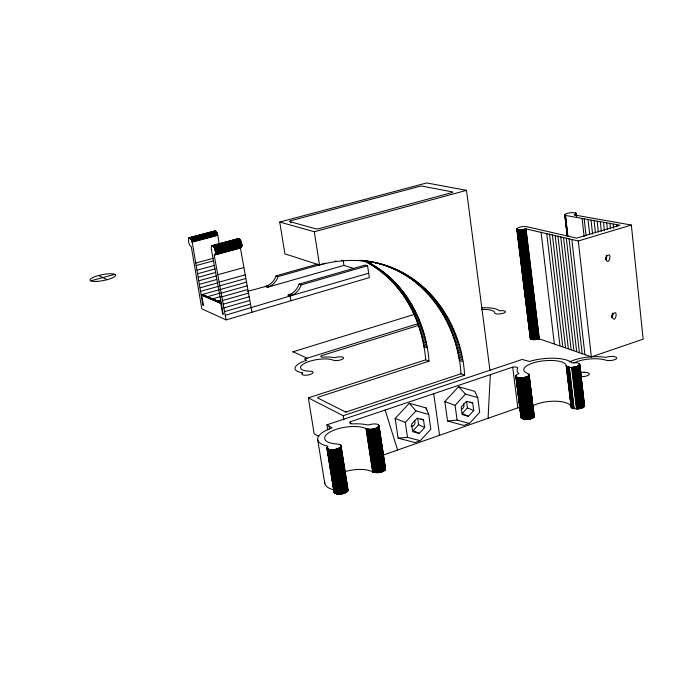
<?xml version="1.0" encoding="UTF-8"?>
<svg xmlns="http://www.w3.org/2000/svg" width="677" height="677" viewBox="0 0 677 677"><rect width="100%" height="100%" fill="white"/><g stroke="black" fill="none" stroke-linecap="round" stroke-linejoin="round"><path stroke-width="1.02" d="M226.093 319.891L214.152 254.992C218.857 253.503 211.08 240.09 211.258 248.857L223.308 314.399L222.648 314.103L220.77 303.381L201.636 295.096L203.489 305.513L202.872 305.234L192.192 242.121C188.714 231.289 186.539 243.915 191.303 246.733L201.814 308.839L226.093 319.891L369.337 277.604L367.577 265.79L365.258 265.088L299.048 284.112A16.358 14.386 -70.3 0 1 288.013 295.155L290.154 295.976L368.677 273.178M334.083 491.324C335.411 496.3 347.098 494.464 347.995 489.589L340.937 445.314L339.194 444.307L335.386 443.867A22.409 8.234 -8.5 0 1 330.858 431.571A22.409 8.234 -8.5 0 1 365.411 428.321C377.224 433.178 386.694 420.146 367.823 425.046L367.399 424.928A29.492 10.832 -8.5 0 0 353.039 423.878A4.392 1.574 -8.4 0 1 350.458 421.712L512.701 367.137A4.223 1.396 -6 0 1 517.66 368.339A28.112 9.326 -5.6 0 0 518.946 373.518C506.371 379.306 535.702 378.968 527.256 373.272A21.359 7.092 -5.6 0 1 537.487 361.814A21.359 7.092 -5.6 0 1 566.074 365.005L571.126 407.072C573.614 410.127 585.03 409.517 583.938 404.88M251.971 312.334L240.386 247.884C243.432 246.53 241.308 238.693 238.042 238.668M385.035 467.976C385.729 473.062 375.642 473.638 372.045 471.556A22.239 8.843 -8.4 0 0 344.898 471.657M340.937 445.314C341.005 450.62 324.511 451.881 327.939 446.135A29.492 10.832 -8.5 0 1 331.417 428.076L331.933 427.898L326.915 424.826L327.744 430.005M382.784 455.232L488.066 418.284L490.334 374.635M612.956 314.898L612.913 313.815M631.362 225.052L574.155 214.931C581.188 211.706 563.095 212.019 565.464 215.447L619.954 225.196L576.719 238.126L526.672 226.693C515.756 225.712 512.692 232.05 526.046 228.919L578.293 240.987L631.362 225.052L643.15 339.16L591.343 356.881L539.366 338.855C537.005 339.405 530.556 340.971 530.387 337.696M520.985 417.159C522.771 420.882 534.5 420.146 533.882 415.424M214.067 231.949L214.254 231.407M605.373 259.773L606.634 255.847M611.576 317.039L612.516 314.128M612.803 315.66L611.517 317.445M237.644 239.294L237.957 238.744M566.26 365.605C572.285 371.698 589.015 361.518 571.794 362.796A28.112 9.326 -5.6 0 0 529.49 361.45L522.17 359.445L326.915 424.826M214.372 231.204C216.386 230.129 217.317 233.92 217.757 235.342L219.204 243.644M516.822 228.53L530.429 338.813M472.707 403.094L466.436 401.326L461.164 407.063L462.188 414.561L468.459 416.304L473.705 410.575L472.707 403.094L470.016 401.96M469.432 423.48L479.697 412.251L477.742 397.594L474.78 391.357L458.566 386.685L444.848 401.546L447.548 421.001L463.838 425.435L469.432 423.48L457.11 420.104L447.548 421.001M466.563 401.376L467.435 407.876L462.222 413.562L468.459 416.304M420.273 440.702L430.834 429.243L428.719 414.392L426.104 407.918L409.28 403.289L395.173 418.445L398.093 438.154L414.984 442.555L420.273 440.702L407.495 437.359L398.093 438.154M457.11 420.104L455.079 405.362L465.463 394.09L477.742 397.594M417.65 418.132L418.598 424.716L413.241 430.521L419.224 433.432L424.623 427.585L423.54 420.002L420.959 418.801M407.495 437.359L405.303 422.414L415.983 410.914L428.719 414.392M605.602 259.706L606.702 257.717L606.27 255.263M241.156 247.765L214.355 255.043M488.066 418.284L517.846 407.867A4.189 1.506 -5.7 0 1 520.528 407.757M460.969 373.772C458.219 324.021 425.401 273.923 374.99 262.515C427.153 272.966 461.934 323.928 464.6 375.202L460.969 373.772L345.735 412.115L317.962 398.101A2.149 0.728 -8.9 0 1 318.825 396.984L429.032 361.154C425.977 320.221 403.695 279.085 365.665 261.051M318.757 436.36L314.162 433.805L308.323 397.89L343.197 415.712L464.6 375.202M308.323 397.89L425.689 359.834L429.032 361.154M418.039 323.64L304.455 359.03L306.656 360.316L306.199 360.426A23.255 7.354 -8.9 0 0 302.814 372.866A5.661 1.819 -9.1 0 0 305.352 375.253A5.661 1.819 -9.1 0 0 312.977 372.849L313.028 372.172A5.661 1.819 -9.1 0 0 309.778 371.25L308.704 371.191A17.67 5.594 -8.9 0 1 305.657 362.83A17.67 5.594 -8.9 0 1 332.83 360.02L333.042 360.079A5.551 1.743 -8.6 0 0 340.125 360.062A5.551 1.743 -8.6 0 0 343.247 357.388L342.232 356.982A5.551 1.743 -8.6 0 0 335.437 357.532L334.548 357.651A23.255 7.354 -8.9 0 0 323.344 357.16A3.478 1.083 -8.8 0 1 321.414 355.713L418.53 325.375M292.439 351.964L414.899 314.221M367.577 265.79L301.214 284.89A16.4 14.412 -70.3 0 1 290.154 295.976L225.289 315.287M290.509 220.787L289.35 221.472L316.041 228.902L318.461 228.801L451.771 192.632A2.226 0.465 -7.7 0 0 452.388 191.904L422.321 186.167A2.141 0.44 -8 0 0 419.393 186.429L290.509 220.787L290.839 222.843M224.552 311.615L250.473 304.117M288.013 295.155L292.032 293.996M223.816 307.933L249.762 300.47M216.978 301.206L221.007 300.055M247.249 291.474L265.325 286.523L267.33 287.285L343.941 265.418L353.69 268.473M222.386 300.58L248.357 293.158M223.097 304.261L249.06 296.814M212.434 298.904L220.499 296.611M221.675 296.898L247.672 289.511M268.346 285.66L265.325 286.523A15.833 14.048 -70.2 0 0 276.064 275.852L317.454 264.148M201.264 294.8L219.45 289.68M220.287 289.536L246.326 282.199M267.33 287.285A15.876 14.073 -70.3 0 0 278.095 276.58L325.645 263.116M206.857 296.864L219.983 293.149M220.981 293.217L246.995 285.855M200.147 287.801L217.351 282.986M219.61 285.855L245.666 278.543M200.714 291.305L217.901 286.481M199.571 284.289L216.792 279.491M218.933 282.174L245.015 274.879M198.395 277.231L215.641 272.459M217.613 274.803L243.728 267.567M198.987 280.76L216.225 275.979M197.794 273.686L215.058 268.938M489.987 370.48L466.495 190.339L426.688 182.942L279.736 222.039L284.907 253.85L319.544 265.062C339.143 259.477 360.24 258.758 380 263.945M196.372 265.511L213.67 260.797M197.185 270.14L214.457 265.401M215.218 254.391L241.503 247.274M215.1 254.62L241.444 247.393M214.964 254.806L241.308 247.604M195.932 263.014L213.238 258.309M279.736 222.039L314.314 231.746L466.495 190.339M214.727 248.764L241.054 241.681M214.812 249.001L241.139 241.917M214.888 249.246L241.224 242.163M214.964 249.491L241.3 242.4M215.032 249.737L241.367 242.645M215.1 249.991L241.435 242.899M215.159 250.236L241.494 243.145M215.218 250.49L241.545 243.39M215.269 250.735L241.596 243.644M215.32 250.989L241.638 243.889M215.354 251.235L241.681 244.135M215.388 251.48L241.714 244.372M215.421 251.717L241.74 244.609M215.447 251.954L241.765 244.846M215.464 252.182L241.782 245.074M215.472 252.411L241.791 245.302M215.481 252.631L241.791 245.523M215.481 252.851L241.791 245.734M215.472 253.054L241.782 245.946M215.464 253.257L241.765 246.14M215.447 253.443L241.748 246.335M215.421 253.63L241.714 246.513M215.388 253.799L241.689 246.682M215.354 253.96L241.647 246.851M215.311 254.12L241.604 247.003M215.269 254.256L241.554 247.147M211.783 245.7L238.693 238.499M211.571 245.954L238.905 238.575M211.512 246.064L239.125 238.693M212.942 245.819L239.243 238.769M212.409 246.047L239.353 238.863M213.162 246.013L239.472 238.964M213.272 246.132L239.582 239.074M213.382 246.259L239.7 239.201M213.5 246.394L239.81 239.345M213.61 246.546L239.929 239.489M213.72 246.707L240.039 239.65M213.83 246.877L240.149 239.81M213.94 247.054L240.267 239.988M214.042 247.249L240.369 240.174M214.152 247.443L240.479 240.369M90.735 280.837L114.853 274.354M214.254 247.647L240.58 240.572M214.355 247.858L240.682 240.784M214.448 248.078L240.784 241.004M214.55 248.298L240.877 241.224M214.634 248.527L240.97 241.452M190.085 237.864L215.624 231.136M190.186 237.957L215.735 231.221M190.296 238.059L215.836 231.322M190.398 238.169L215.946 231.432M190.508 238.287L216.056 231.551M190.609 238.422L216.166 231.678M190.711 238.566L216.268 231.822M190.821 238.719L216.378 231.974M190.922 238.879L216.479 232.135M191.024 239.057L216.589 232.304M191.126 239.235L216.691 232.482M191.227 239.421L216.792 232.668M191.32 239.616L216.885 232.863M191.422 239.827L216.987 233.066M191.506 240.03L217.08 233.277M191.599 240.25L217.165 233.489M191.684 240.47L217.258 233.709M191.769 240.699L217.342 233.929M191.853 240.927L217.419 234.157M191.929 241.164L217.495 234.394M191.997 241.401L217.571 234.623M192.065 241.638L217.639 234.86M192.133 241.875L217.698 235.097M192.192 242.121L217.757 235.342M189.01 237.771L215.117 230.882M188.883 237.923L215.311 230.95M188.815 238.025L215.523 231.06M220.77 303.381L221.692 303.228M201.636 295.096L203.65 295.037L205.554 296.12M584.082 372.282L584.412 372.282A6.381 2.149 -4.9 0 1 588.998 374.694A6.381 2.149 -4.9 0 1 580.519 376.666M584.412 372.282L584.065 372.265A19.921 6.584 -4.9 0 1 580.248 371.978M373.391 262.143L371.791 261.787L376.818 263.158M419.224 433.432L412.716 431.706L411.616 424.107L417.04 418.242L423.54 420.002M378.147 263.345L386.271 265.782M384.358 265.274L389.351 266.848M387.413 266.383L390.874 267.415M371.038 261.711L373.594 262.481M388.92 266.966L392.389 267.999M390.417 267.576L393.896 268.608M368.567 261.153L371.978 262.177M391.907 268.202L395.385 269.243M366.942 260.873L370.344 261.889M393.388 268.862L396.866 269.903M366.164 260.873L368.711 261.635M394.852 269.539L398.338 270.58M365.377 260.89L367.069 261.407M396.307 270.233L399.794 271.282M362.88 260.433L365.419 261.195M364.666 261.026L367.069 261.754M397.746 270.952L401.241 272.002M361.23 260.247L363.769 261.009M368.466 262.473L365.25 261.508C401.622 280.126 422.592 320.06 425.689 359.834M399.185 271.697L402.68 272.746M360.418 260.349L362.102 260.857M366.638 262.244L369.854 263.209M400.598 272.459L404.101 273.508M358.751 260.213L360.443 260.721M368 262.998L371.224 263.971M402.003 273.246L405.515 274.295M369.354 263.776L372.578 264.749M403.399 274.05L406.911 275.107M370.7 264.58L373.932 265.553M404.778 274.879L408.29 275.937M372.037 265.392L375.261 266.374M406.149 275.725L409.67 276.791M373.357 266.23L376.59 267.212M407.503 276.588L411.024 277.655M374.66 267.093L377.893 268.075M408.849 277.477L412.369 278.552M375.955 267.974L379.196 268.955M410.177 278.391L413.706 279.466M377.233 268.862L380.474 269.852M411.489 279.322L415.018 280.396M378.502 269.784L381.743 270.775M412.792 280.27L416.33 281.344M379.755 270.715L383.004 271.714M414.079 281.234L417.616 282.317M380.99 271.672L384.248 272.67M415.356 282.224L418.894 283.316M341.877 260.247L343.535 260.763M382.217 272.645L385.475 273.643M416.609 283.231L420.155 284.323M383.427 273.635L386.685 274.642M417.853 284.264L421.399 285.355M384.629 274.642L387.887 275.649M419.08 285.305L422.634 286.405M385.805 275.666L389.072 276.681M420.299 286.371L423.844 287.471M386.973 276.715L390.248 277.731M421.492 287.454L425.046 288.563M335.047 260.967L336.689 261.483M388.124 277.773L391.399 278.797M422.676 288.554L426.231 289.663M389.267 278.856L392.542 279.88M423.844 289.68L427.407 290.788M390.392 279.956L393.667 280.98M424.995 290.814L428.558 291.931M391.501 281.065L394.776 282.097M426.129 291.973L429.7 293.09M392.592 282.199L395.876 283.231M427.255 293.141L430.817 294.267M393.667 283.341L396.95 284.382M428.355 294.334L431.926 295.46M394.725 284.509L398.017 285.55M429.438 295.536L433.018 296.678M395.774 285.686L399.066 286.735M430.513 296.763L434.092 297.905M396.798 286.887L400.09 287.937M431.571 298.007L435.15 299.149M397.814 288.097L401.106 289.155M432.603 299.259L436.183 300.41M398.812 289.324L402.104 290.382M433.627 300.537L437.207 301.688M399.794 290.568L403.094 291.635M434.626 301.824L438.214 302.983M400.75 291.821L404.059 292.896M435.616 303.127L439.204 304.295M401.698 293.09L405.007 294.173M436.58 304.447L440.177 305.615M402.629 294.385L405.938 295.46M437.537 305.784L441.125 306.96M403.543 295.68L406.852 296.763M438.468 307.138L442.064 308.314M404.44 297L407.749 298.083M439.381 308.5L442.986 309.685M405.32 298.329L408.629 299.42M440.287 309.88L443.884 311.065M406.183 299.666L409.492 300.766M441.167 311.276L444.764 312.469M407.021 301.028L410.338 302.128M442.03 312.681L445.627 313.883M407.85 302.399L411.167 303.508M442.868 314.103L446.473 315.304M408.663 303.778L411.98 304.895M443.697 315.541L447.302 316.751M409.45 305.175L412.775 306.292M444.51 316.988L448.115 318.198M410.22 306.579L413.545 307.705M445.297 318.444L448.902 319.671M410.981 308.001L414.307 309.127M446.067 319.925L449.68 321.152M411.718 309.431L415.043 310.565M446.82 321.406L450.433 322.641M412.437 310.878L415.763 312.012M447.556 322.912L451.17 324.148M413.139 312.334L416.465 313.476M448.267 324.418L451.881 325.662M413.816 313.798L417.15 314.949M448.961 325.942L452.583 327.194M414.485 315.279L417.811 316.43M449.638 327.482L453.26 328.734M415.128 316.768L418.462 317.928M450.298 329.022L453.92 330.283M415.754 318.266L419.088 319.434M450.933 330.579L454.555 331.848M416.363 319.772L419.698 320.949M451.559 332.153L455.181 333.422M416.956 321.296L420.29 322.472M452.151 333.727L455.782 335.005M417.523 322.819L420.866 324.004M452.735 335.318L456.357 336.604M418.081 324.359L421.416 325.552M453.294 336.918L456.924 338.204M418.614 325.908L421.949 327.109M453.835 338.525L457.466 339.82M276.064 275.852L278.095 276.58M299.048 284.112L301.214 284.89M419.122 327.465L422.465 328.667M454.36 340.142L457.99 341.445M419.622 329.03L422.964 330.241M454.868 341.767L458.49 343.078M420.095 330.613L423.438 331.823M455.35 343.408L458.972 344.72M420.552 332.195L423.895 333.414M455.807 345.05L459.438 346.37M420.992 333.786L424.335 335.005M456.256 346.7L459.886 348.029M421.416 335.386L424.758 336.613M456.679 348.367L460.309 349.704M421.813 336.994L425.156 338.229M457.085 350.034L460.715 351.38M422.194 338.602L425.537 339.846M457.466 351.71L461.096 353.064M444.848 401.546L455.079 405.362M422.55 340.226L425.901 341.47M457.83 353.394L461.46 354.748M422.897 341.851L426.239 343.112M458.177 355.087L461.807 356.449M423.218 343.484L426.561 344.745M458.498 356.787L462.129 358.158M423.523 345.126L426.865 346.396M458.803 358.488L462.433 359.868M423.802 346.776L427.145 348.046M459.091 360.206L462.721 361.586M395.173 418.445L405.303 422.414M467.435 407.876L473.705 410.575M203.65 295.037L221.345 302.619M203.21 294.96L221.421 302.831M202.99 294.944L221.193 302.814M202.541 294.944L220.964 302.805M202.313 294.96L221.464 303.245M202.084 294.994L221.227 303.279M201.864 295.037L220.998 303.321M293.073 351.769L307.13 358.201M418.598 424.716L424.623 427.585M98.571 275.531L107.178 279.677M347.572 489.056L347.995 489.589M458.566 386.685L465.463 394.09M409.28 403.289L415.983 410.914M612.66 313.079L612.905 313.73M385.137 410.025L397.611 450.019M571.126 407.072L570.914 406.302A21.215 7.625 -5.2 0 0 554.92 401.207A21.215 7.625 -5.2 0 0 532.714 405.988M317.741 439.932L324.782 483.37M290.154 295.976L290.89 300.486M331.891 449.731L338.974 494.058M331.535 449.731L338.627 494.058M331.18 449.723L338.28 494.049M330.841 449.706L337.941 494.024M330.511 449.68L337.611 493.998M330.19 449.655L337.29 493.956M329.877 449.613L336.977 493.914M329.581 449.57L336.681 493.863M329.293 449.511L336.393 493.795M329.014 449.452L336.114 493.728M328.751 449.384L335.86 493.651M328.506 449.308L335.606 493.567M328.277 449.232L335.377 493.482M328.057 449.139L335.166 493.381M327.863 449.046L334.963 493.279M327.676 448.944L334.785 493.169M327.516 448.843L334.616 493.051M327.363 448.724L334.472 492.932M326.999 447.235L334.336 492.805M326.94 447.387L334.133 492.534M326.864 447.819L334.006 492.247M340.836 445.187L347.995 490.656M340.59 444.95L347.919 490.817M340.819 446.735L347.817 490.977M340.7 446.888L347.707 491.138M340.565 447.04L347.572 491.299M340.413 447.192L347.419 491.451M340.235 447.336L347.25 491.612M340.049 447.489L347.064 491.773M339.846 447.632L346.861 491.925M339.626 447.776L346.641 492.077M339.389 447.92L346.412 492.221M339.135 448.056L346.159 492.374M338.864 448.191L345.896 492.509M338.585 448.326L345.617 492.653M338.288 448.453L345.329 492.78M337.984 448.58L345.025 492.907M337.671 448.699L344.711 493.034M337.349 448.809L344.39 493.152M337.011 448.919L344.06 493.262M336.664 449.02L343.721 493.364M336.317 449.113L343.374 493.465M335.953 449.206L343.019 493.558M335.597 449.291L342.655 493.643M335.225 449.367L342.291 493.719M334.853 449.435L341.927 493.787M334.48 449.503L341.555 493.855M334.108 449.553L341.183 493.905M333.727 449.604L340.81 493.956M333.355 449.646L340.438 493.99M332.982 449.68L340.066 494.024M329.098 425.994L329.597 429.108M332.61 449.697L339.702 494.041M332.246 449.714L339.338 494.058M314.314 231.746L319.544 265.062M343.197 415.712L343.848 419.875M350.458 421.712L350.779 423.794M367.679 429.116L374.313 472.436M367.399 429.066L374.034 472.377M367.137 429.006L373.772 472.309M366.883 428.939L373.518 472.233M366.646 428.863L373.281 472.157M366.418 428.786L373.052 472.064M366.215 428.702L372.849 471.971M366.02 428.609L372.655 471.869M377.275 427.636L383.834 470.972M377.021 427.762L383.588 471.107M376.759 427.889L383.326 471.243M376.488 428.016L383.055 471.37M376.2 428.135L382.767 471.497M375.896 428.245L382.471 471.615M375.591 428.355L382.166 471.725M375.27 428.465L381.845 471.835M374.94 428.558L381.523 471.937M374.601 428.659L381.185 472.038M374.254 428.744L380.846 472.123M373.907 428.829L380.499 472.207M373.552 428.905L380.144 472.292M373.188 428.973L379.789 472.36M372.824 429.04L379.433 472.419M372.46 429.091L379.069 472.478M372.096 429.142L378.705 472.529M371.732 429.184L378.341 472.563M371.36 429.218L377.978 472.597M370.996 429.252L377.614 472.622M370.641 429.269L377.258 472.639M370.285 429.286L376.903 472.648M369.93 429.286L376.547 472.656M369.583 429.286L376.209 472.648M369.244 429.277L375.87 472.631M343.154 260.298L343.941 265.418M368.914 429.26L375.54 472.605M368.593 429.235L375.219 472.58M368.28 429.201L374.906 472.538M367.975 429.167L374.601 472.495M378.968 425.418L385.543 468.907M378.841 425.173L385.475 469.347M378.646 424.936L385.416 469.499M378.519 424.826L385.331 469.652M378.697 426.518L385.238 469.804M378.578 426.662L385.12 469.956M378.443 426.806L384.985 470.1M378.291 426.95L384.841 470.253M378.121 427.085L384.671 470.405M377.935 427.229L384.485 470.549M377.732 427.365L384.282 470.693M377.512 427.5L384.071 470.837M426.104 407.918L426.383 409.881M433.712 393.684L439.568 435.303M516.314 376.869L521.544 418.369M516.179 376.776L521.408 418.268M515.959 375.38L521.29 418.149M515.806 375.625L521.188 418.039M515.739 375.87L520.994 417.675M512.701 367.137L517.846 407.867M526.486 376.861L531.657 418.496M526.19 376.954L531.369 418.598M525.894 377.047L531.064 418.691M525.58 377.131L530.76 418.775M525.259 377.216L530.446 418.86M524.937 377.292L530.116 418.936M524.599 377.36L529.786 419.012M524.26 377.427L529.448 419.071M523.913 377.487L529.109 419.131M523.566 377.538L528.762 419.19M523.219 377.588L528.415 419.232M522.864 377.631L528.06 419.275M522.509 377.664L527.713 419.308M522.153 377.698L527.358 419.334M521.798 377.724L527.002 419.359M521.451 377.741L526.655 419.368M521.095 377.749L526.308 419.376M520.757 377.749L525.961 419.376M520.41 377.749L525.623 419.368M520.08 377.741L525.293 419.351M519.75 377.724L524.963 419.334M519.428 377.698L524.65 419.3M519.115 377.673L524.337 419.266M518.81 377.639L524.032 419.224M518.523 377.597L523.744 419.173M518.243 377.546L523.465 419.122M517.973 377.495L523.194 419.063M517.71 377.436L522.94 418.995M518.421 229.638L531.868 339.397M518.21 229.613L531.657 339.355M518.007 229.579L531.453 339.295M517.82 229.537L531.267 339.236M517.643 229.503L531.09 339.177M517.482 229.452L530.929 339.109M517.338 229.401L530.785 339.042M517.203 229.325L530.65 338.974M517.084 229.3L530.531 338.898M516.763 228.606L530.269 338.644M529.059 374.279L534.288 416.651M528.974 374.178L534.229 416.787M528.872 374.068L534.153 416.914M528.915 375.481L533.941 417.184M528.669 375.727L533.814 417.311M528.517 375.853L533.662 417.438M528.348 375.972L533.501 417.574M528.17 376.09L533.324 417.692M527.967 376.209L533.129 417.819M527.755 376.327L532.917 417.937M527.527 376.437L532.689 418.056M527.29 376.547L532.452 418.174M527.028 376.657L532.198 418.284M526.765 376.759L531.927 418.394M526.046 228.919L539.366 338.855M525.792 228.987L539.12 338.932M525.53 229.054L538.867 339.008M525.259 229.122L538.596 339.075M524.98 229.19L538.325 339.143M524.7 229.249L538.046 339.211M524.413 229.308L537.766 339.27M524.116 229.359L537.479 339.321M523.812 229.41L537.183 339.372M523.507 229.461L536.886 339.422M523.203 229.503L536.582 339.465M522.898 229.545L536.286 339.499M522.593 229.579L535.981 339.532M522.28 229.613L535.676 339.558M521.975 229.647L535.372 339.583M521.671 229.672L535.075 339.6M521.366 229.689L534.771 339.609M521.062 229.706L534.475 339.617M520.765 229.723L534.187 339.617M520.478 229.731L533.899 339.617M520.19 229.731L533.62 339.609M519.911 229.731L533.341 339.592M519.64 229.731L533.07 339.575M519.377 229.723L532.816 339.549M519.124 229.706L532.562 339.515M518.878 229.689L532.317 339.482M518.641 229.664L532.088 339.439M546.728 233.404L559.947 345.625M541.084 232.152L554.328 343.738M574.113 367.086L578.92 408.646M573.757 367.129L578.573 408.688M573.402 367.162L578.217 408.722M557.95 236.045L571.109 349.56M573.047 367.196L577.862 408.756M572.691 367.222L577.506 408.773M572.336 367.247L577.159 408.79M571.98 367.256L576.804 408.798M571.633 367.264L576.457 408.806M555.148 235.376L568.325 348.562M569.34 367.137L574.172 408.629M569.044 367.095L573.884 408.578M568.765 367.044L573.605 408.527M568.494 366.985L573.334 408.459M568.231 366.926L573.072 408.392M567.986 366.858L572.835 408.316M552.347 234.707L565.54 347.572M567.758 366.79L572.598 408.239M567.538 366.714L572.387 408.155M567.343 366.629L572.183 408.062M567.157 366.545L571.997 407.969M566.987 366.452L571.828 407.867M566.835 366.359L571.676 407.766M566.7 366.265L571.54 407.656M566.48 366.054L571.422 407.546M566.327 365.834L571.236 407.317M549.546 234.056L562.748 346.59M569.069 238.863L582.178 353.707M565.464 215.447L567.868 236.442M565.287 214.228L567.724 236.391M565.058 214.389L567.571 236.366M564.99 215.235L567.478 236.451M564.889 214.541L567.309 236.146M564.753 214.77L567.191 236.011M566.302 238.143L579.419 352.649M579.757 364.15L584.556 405.819M579.639 363.93L584.479 406.2M579.664 364.861L584.344 406.462M579.326 363.617L584.251 406.589M579.19 363.515L584.133 406.716M579.233 365.343L583.997 406.852M579.089 365.47L583.853 406.97M578.92 365.588L583.684 407.097M578.733 365.698L583.506 407.224M578.53 365.817L583.312 407.342M563.518 237.432L576.652 351.608M578.319 365.927L583.1 407.461M578.09 366.037L582.872 407.571M577.845 366.139L582.626 407.681M577.591 366.249L582.372 407.791M577.32 366.342L582.11 407.892M577.041 366.443L581.831 407.994M576.745 366.528L581.535 408.087M576.44 366.621L581.238 408.172M576.135 366.697L580.925 408.256M560.734 236.738L573.884 350.576M575.814 366.773L580.612 408.333M575.484 366.849L580.282 408.409M575.145 366.917L579.952 408.476M574.807 366.976L579.614 408.536M574.46 367.036L579.267 408.595M576.347 213.5L576.601 215.811M576.195 213.306L576.474 216.039M576.009 213.187L576.398 216.115M575.899 213.137L576.135 215.235M575.772 213.086L576.009 215.184M575.628 213.035L575.865 215.134M578.293 240.987L591.343 356.881M571.837 239.59L584.928 354.782M584.192 219.077L586.062 235.85M582.135 218.688L584.116 236.476M597.207 221.455L598.35 231.966M594.11 220.914L595.371 232.439M591.055 220.355L592.553 233.946M588.042 219.805L589.659 234.394M606.719 223.08L607.396 229.385M603.503 222.547L604.409 230.916M600.338 222.005L601.354 231.399M616.586 224.671L616.806 226.77M613.252 224.146L613.701 228.327M609.969 223.613L610.527 228.834M481.719 309.448A16.95 4.984 -6.8 0 1 494.667 312.452L494.743 312.799A5.382 1.582 -6.6 0 0 496.969 313.933L498.737 313.993A5.382 1.582 -6.6 0 0 505.431 311.869A5.382 1.582 -6.6 0 0 499.491 310.802L499.406 310.811A22.307 6.558 -6.8 0 0 481.804 307.866M347.352 411.565A2.234 0.779 -8.5 0 1 344.847 411.641M333.854 489.886A29.272 11.644 -8.4 0 1 324.698 482.151M414.383 420.569A3.385 2.784 -66.3 0 1 414.476 424.513A3.385 2.784 -66.3 0 1 411.117 426.197M463.39 403.754A3.326 2.7 -68 0 1 461.629 409.23M573.834 363.117A19.921 6.584 -4.9 0 1 604.984 359.936L605.28 359.995A6.271 2.048 -4.7 0 0 613.819 359.978A6.271 2.048 -4.7 0 0 615.858 357.041L614.352 356.593A6.271 2.048 -4.7 0 0 606.033 357.371L605.526 357.329A26.208 8.674 -4.9 0 0 569.484 361.975M605.441 257.734C608.877 269.911 613.497 247.427 605.441 257.734M611.703 315.55C615.224 327.473 619.54 305.234 611.703 315.55M96.853 281.404A13.032 2.987 -11 0 0 115.632 275.15A13.032 2.987 -11 0 0 96.016 276.292A13.032 2.987 -11 0 0 96.853 281.404"/></g></svg>
